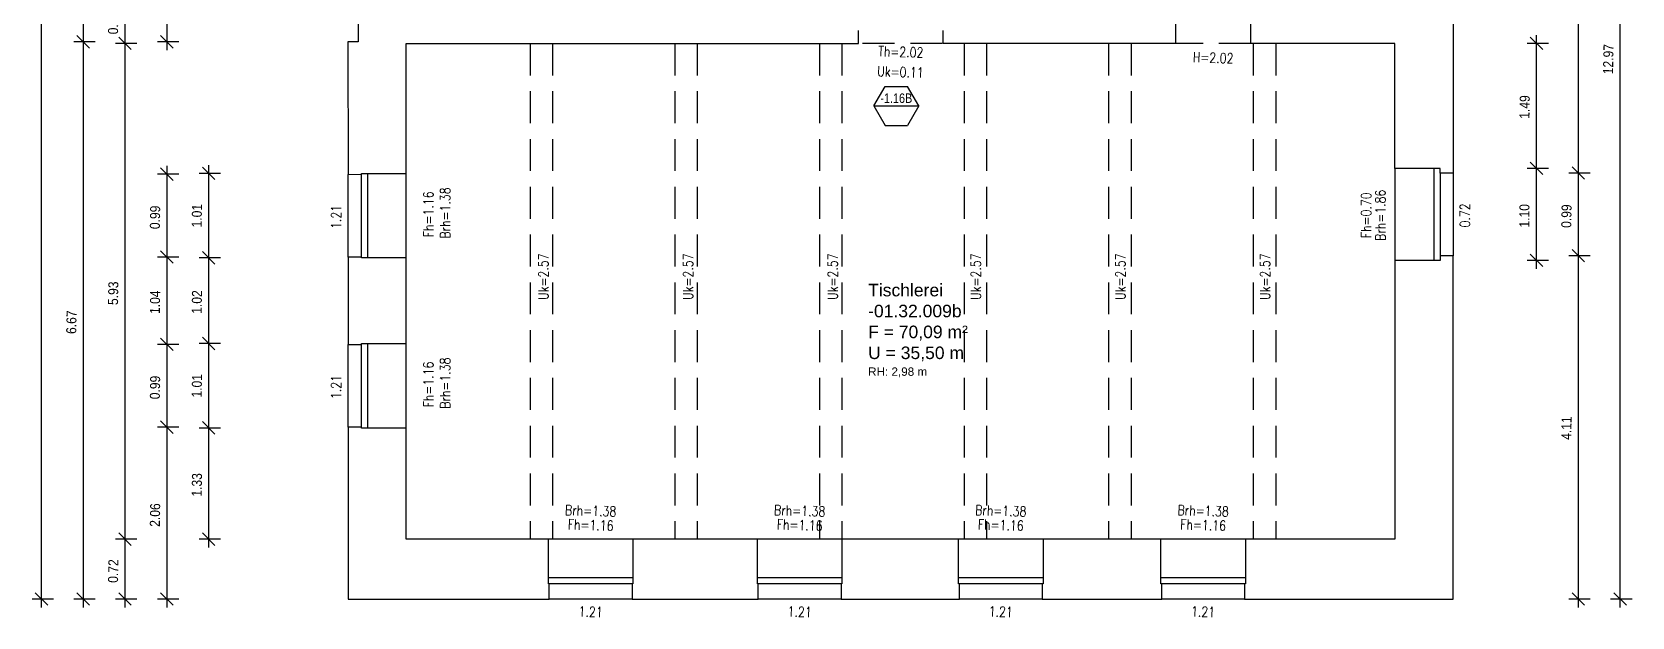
# Model space of a CAD drawing. Header units: metres. Extents: x 157 to 276, y 126 to 187.
# Drawn here: x 157.14 to 176.28, y 149.83 to 156.83 of the extents above; entities that cross this region are included whole.
import ezdxf
from ezdxf.enums import TextEntityAlignment as Align

# ---------------------------------------------------------------- set-up
doc = ezdxf.new("R2010")
doc.units = ezdxf.units.M
doc.header["$LTSCALE"] = 0.03
doc.linetypes.add('STRICHLINIE', pattern=[19.05, 12.7, -6.35])
for name, color, linetype in [('A_ansicht', 9, 'Continuous'), ('A_bemaßung', 2, 'Continuous'), ('A_Fenster', 7, 'Continuous'), ('A_höhen', 3, 'Continuous'), ('A_NR_TÜR', 1, 'Continuous'), ('A_räume', 5, 'Continuous'), ('A_Tuernummern', 1, 'Continuous'), ('A_TXT-TUER', 1, 'Continuous'), ('A_verdeckt', 8, 'STRICHLINIE'), ('A_wände', 6, 'Continuous')]:
    doc.layers.add(name, color=color, linetype=linetype)
doc.styles.add('arial-n', font='ARIALN.TTF')
doc.styles.add('BOLDSIMP_FNT', font='TXT', dxfattribs={"height": 1})
doc.styles.add('NORM', font='simplex.shx', dxfattribs={"width": 0.7, "bigfont": 'bigfont.shx'})
doc.styles.add('SIMPLEX', font='simplex.shx', dxfattribs={"width": 0.8, "height": 0.1})

# ---------------------------------------------------------------- blocks, each defined once
blk = doc.blocks.new('SLASH1')
at = {"layer": 'A_bemaßung', "color": 2, "linetype": 'Continuous'}
for p, q in [((0.07663, 0.07663), (-0.07319, -0.07319)), ((0, -0.14068), (0, 0.11466))]:
    blk.add_line(p, q, dxfattribs=at)
blk = doc.blocks.new('Tür-Nr')
at = {"layer": 'A_NR_TÜR'}
for p, q in [((-0.057, -108.865), (0.077, -108.632)), ((0.077, -108.632), (0.347, -108.632)), ((0.481, -108.865), (0.347, -108.632)), ((-0.057, -108.865), (0.481, -108.865)), ((-0.057, -108.865), (0.077, -109.098)), ((0.481, -108.865), (0.347, -109.098)), ((0.077, -109.098), (0.347, -109.098))]:
    blk.add_line(p, q, dxfattribs=at)
at = {"layer": 'A_TXT-TUER', "style": 'arial-n', "flags": 4}
blk.add_attdef('TÜR-NR.', text='', height=0.113, dxfattribs=at).set_placement((0.211, -108.772), align=Align.MIDDLE_CENTER)
at = {"layer": 'A_TXT-TUER', "style": 'NORM', "width": 0.7}
for tag, flags, p in [('BRANDSCHUTZ', 4, (0.229, -108.981)), ('DIN', 5, (0.214, -109.198)), ('ABMESSUNG', 5, (0.214, -109.333)), ('MATERIAL', 5, (0.214, -109.467)), ('WANDART', 5, (0.214, -109.601)), ('SCHLOSS', 5, (0.214, -109.87)), ('ZARGE', 5, (0.214, -109.736)), ('BESCHLÄGE', 5, (0.214, -110.005)), ('SONSTIGES', 5, (0.214, -110.139))]:
    blk.add_attdef(tag, text='', height=0.0784, dxfattribs=dict(at, flags=flags)).set_placement(p, align=Align.MIDDLE_CENTER)

msp = doc.modelspace()

# ---------------------------------------------------------------- linework, layer by layer
at = {"layer": 'A_ansicht', "color": 9, "linetype": 'Continuous'}
for p, q in [((173.43816, 155.19326), (173.43818, 154.09332)), ((160.92066, 154.13331), (160.92068, 155.12323)), ((161.61816, 154.12329), (161.61815, 155.13326)), ((174.13566, 155.13823), (174.13568, 154.14828)), ((160.92069, 152.09841), (160.92067, 153.08837)), ((161.61817, 152.08844), (161.61815, 153.09836)), ((164.32801, 150.75851), (163.31809, 150.75851)), ((166.82782, 150.75851), (165.81789, 150.75851)), ((169.23271, 150.75851), (168.22277, 150.75849)), ((171.65258, 150.7585), (170.64259, 150.75851)), ((164.31801, 150.04214), (163.32807, 150.04214)), ((166.81784, 150.04214), (165.8279, 150.04214)), ((169.2227, 150.04213), (168.23278, 150.04212)), ((171.64257, 150.04213), (170.6526, 150.04213))]:
    msp.add_line(p, q, dxfattribs=at)
at = {"layer": 'A_bemaßung', "linetype": 'Continuous'}
for p, q in [((157.25617, 149.94212), (157.25617, 184.29713)), ((157.75616, 149.94212), (157.75619, 184.29713)), ((158.25616, 149.94212), (158.25619, 184.29714)), ((158.75618, 156.60714), (158.75618, 163.76019)), ((175.63569, 149.94213), (175.63567, 163.11182)), ((176.13568, 149.94213), (176.13567, 163.11181)), ((175.13567, 153.99333), (175.13566, 156.78815)), ((158.75617, 149.94212), (158.75618, 155.22324)), ((159.25617, 150.65849), (159.25618, 155.23327))]:
    msp.add_line(p, q, dxfattribs=at)
at = {"layer": 'A_Fenster', "linetype": 'Continuous'}
for p, q in [((173.90811, 155.19325), (173.90814, 154.0933)), ((161.08319, 154.13331), (161.08321, 155.12324)), ((161.15818, 154.1233), (161.15822, 155.13326)), ((173.9831, 155.13825), (173.98313, 154.1483)), ((161.08321, 152.09842), (161.08323, 153.08839)), ((161.15817, 152.08844), (161.15817, 153.09836)), ((164.32801, 150.29853), (163.31807, 150.29854)), ((164.31797, 150.22354), (163.32807, 150.22354)), ((166.82782, 150.29855), (165.81793, 150.29853)), ((166.81783, 150.22352), (165.8279, 150.22355)), ((169.2327, 150.29854), (168.22277, 150.29853)), ((169.22272, 150.22357), (168.23275, 150.22357)), ((171.65255, 150.29854), (170.64261, 150.29852)), ((171.64257, 150.22356), (170.65263, 150.22354))]:
    msp.add_line(p, q, dxfattribs=at)
at = {"layer": 'A_verdeckt'}
for p, q in [((163.09809, 156.68814), (163.09804, 150.75851)), ((163.36807, 156.68814), (163.36803, 150.75852)), ((164.828, 156.68816), (164.82797, 150.75849)), ((165.09795, 156.68816), (165.09794, 150.7585)), ((166.55789, 156.68813), (166.55785, 150.75851)), ((166.82786, 156.68814), (166.82782, 150.75851)), ((168.02775, 156.68814), (167.02783, 156.68814)), ((168.28776, 156.68816), (168.28775, 150.75849)), ((168.55772, 156.68815), (168.55775, 150.7585)), ((170.01765, 156.68815), (170.01764, 150.75854)), ((170.28762, 156.68817), (170.28764, 150.75851)), ((171.71753, 156.68812), (170.81759, 156.68815)), ((171.74753, 156.68813), (171.74754, 150.75849)), ((172.0175, 156.68815), (172.01753, 150.7585))]:
    msp.add_line(p, q, dxfattribs=at)
at = {"layer": 'A_wände', "linetype": 'Continuous'}
for points in [[(174.13568, 158.85296), (174.13566, 155.13823), (173.9831, 155.13825), (173.98312, 155.19326), (173.43816, 155.19326), (173.43816, 156.68814), (171.71753, 156.68812), (171.71755, 157.08816)], [(161.04068, 157.65301), (161.04068, 156.70713), (160.92065, 156.70715), (160.92068, 155.12323), (161.08321, 155.12324), (161.08319, 155.13325), (161.61815, 155.13326), (161.61815, 156.68814), (167.02783, 156.68814), (167.02784, 156.84313)], [(170.81762, 157.08816), (170.81759, 156.68815), (168.03777, 156.68816), (168.03777, 156.84312)], [(160.92067, 153.08837), (161.08323, 153.08839), (161.08322, 153.09838), (161.61815, 153.09836), (161.61816, 154.12329), (161.0832, 154.1233), (161.08319, 154.13331), (160.92066, 154.13331), (160.92067, 153.08837)], [(173.43817, 150.75851), (171.65258, 150.7585), (171.65253, 150.22356), (171.64257, 150.22356), (171.64257, 150.04213), (174.13566, 150.04213), (174.13568, 154.14828), (173.98313, 154.1483), (173.98312, 154.09332), (173.43818, 154.09332), (173.43817, 150.75851)], [(163.31804, 150.22356), (163.31809, 150.75851), (161.61816, 150.75851), (161.61817, 152.08844), (161.08322, 152.08843), (161.08321, 152.09842), (160.92069, 152.09841), (160.92067, 150.04212), (163.32806, 150.04214), (163.32807, 150.22354), (163.31804, 150.22356)], [(165.81791, 150.22354), (165.81789, 150.75851), (164.32801, 150.75851), (164.328, 150.22356), (164.31797, 150.22354), (164.31801, 150.04214), (165.8279, 150.04214), (165.8279, 150.22355), (165.81791, 150.22354)], [(168.22275, 150.22353), (168.22277, 150.75849), (166.82782, 150.75851), (166.82784, 150.22356), (166.81783, 150.22352), (166.81784, 150.04213), (168.23278, 150.04212), (168.23275, 150.22357), (168.22275, 150.22353)], [(170.6426, 150.22355), (170.64259, 150.75851), (169.23271, 150.75851), (169.2327, 150.22355), (169.22272, 150.22357), (169.22269, 150.04212), (170.65261, 150.04212), (170.65263, 150.22354), (170.6426, 150.22355)]]:
    msp.add_lwpolyline(points, dxfattribs=at)

# ---------------------------------------------------------------- block references
at = {"layer": 'A_bemaßung', "color": 7, "rotation": 90}
for p in [(157.75616, 156.70716), (158.25617, 156.68815), (158.25617, 156.68815), (158.75616, 156.70714), (175.13568, 156.68815), (158.75618, 155.12324), (159.25619, 155.13325), (175.13566, 155.19326), (175.13566, 155.19326), (175.63568, 155.13822), (158.75618, 154.13331), (159.25618, 154.12331), (175.13569, 154.09331), (175.63568, 154.1483), (158.75619, 153.08836), (159.25618, 153.09835), (158.75619, 152.09839), (159.25617, 152.08843), (158.25618, 150.7585), (158.25618, 150.7585), (159.25619, 150.75851), (157.25619, 150.04211), (157.75619, 150.04213), (158.25618, 150.04212), (158.75617, 150.04212), (175.63568, 150.04213), (176.13568, 150.04213)]:
    msp.add_blockref('SLASH1', p, dxfattribs=at)
at = {"layer": 'A_Tuernummern'}
ref = msp.add_blockref('Tür-Nr', (167.26633, 264.80663), dxfattribs=at)
ref.add_attrib('TÜR-NR.', '-1.16B', dxfattribs={"layer": 'A_TXT-TUER', "height": 0.112896, "style": 'arial-n'}).set_placement((167.47768, 156.03428), align=Align.MIDDLE_CENTER)

# ---------------------------------------------------------------- texts
at = {"layer": 'A_bemaßung', "color": 7, "linetype": 'Continuous', "style": 'BOLDSIMP_FNT', "width": 0.9}
for s, rotation, p in [('0.51', 89, (158.20617, 156.79647)), ('12.97', 89, (176.08568, 156.31868)), ('1.49', 89, (175.08567, 155.7864)), ('0.99', 89, (158.70619, 154.46627)), ('1.01', 89, (159.20618, 154.48685)), ('1.10', 90, (175.08568, 154.48644)), ('0.99', 89, (175.58567, 154.48126)), ('5.93', 89, (158.20619, 153.55875)), ('1.04', 89, (158.70616, 153.4514)), ('1.02', 89, (159.20619, 153.45397)), ('6.67', 89, (157.70619, 153.21263)), ('0.99', 89, (158.70617, 152.4314)), ('1.01', 89, (159.20619, 152.45196)), ('4.11', 89, (175.58567, 151.94607)), ('1.33', 89, (159.20619, 151.2666)), ('2.06', 89, (158.70618, 150.9057)), ('0.72', 89, (158.20617, 150.23573))]:
    msp.add_text(s, height=0.12, rotation=rotation, dxfattribs=at).set_placement(p, align=Align.BOTTOM_LEFT)
at = {"layer": 'A_höhen', "linetype": 'Continuous', "style": 'SIMPLEX', "width": 0.8}
for s, rotation, p in [('Th=2.02', 358.2, (167.53279, 156.58815)), ('H=2.02', 358.2, (171.26757, 156.51818)), ('Uk=0.11', 358.2, (167.5278, 156.34818)), ('Fh=1.16', 90, (161.88166, 154.64444)), ('Brh=1.38', 90, (162.08391, 154.65992)), ('Fh=0.70', 90, (173.09727, 154.63372)), ('Brh=1.86', 90, (173.26723, 154.6337)), ('1.21', 90, (160.77824, 154.6134)), ('0.72', 90, (174.2786, 154.63166)), ('Uk=2.57', 90, (163.25778, 153.89923)), ('Uk=2.57', 90, (164.98768, 153.89926)), ('Uk=2.57', 90, (166.71757, 153.89925)), ('Uk=2.57', 90, (168.42879, 153.89927)), ('Uk=2.57', 90, (170.15869, 153.89923)), ('Uk=2.57', 90, (171.88859, 153.89927)), ('Brh=1.38', 90, (162.08392, 152.62507)), ('Fh=1.16', 90, (161.88165, 152.60954)), ('1.21', 90, (160.77825, 152.57855)), ('Brh=1.38', 358.2, (163.82303, 151.09848)), ('Brh=1.38', 358.2, (166.3229, 151.09847)), ('Brh=1.38', 358.2, (168.72771, 151.09848)), ('Brh=1.38', 358.2, (171.1476, 151.0985)), ('Fh=1.16', 358.2, (163.82303, 150.92851)), ('Fh=1.16', 358.2, (166.32286, 150.9285)), ('Fh=1.16', 358.2, (168.72774, 150.92847)), ('Fh=1.16', 358.2, (171.14756, 150.92849)), ('1.21', 358.2, (163.82302, 149.89154)), ('1.21', 358.2, (166.32288, 149.89154)), ('1.21', 358.2, (168.72773, 149.89155)), ('1.21', 358.2, (171.1476, 149.89156))]:
    msp.add_text(s, height=0.12, rotation=rotation, dxfattribs=at).set_placement(p, align=Align.MIDDLE_CENTER)
at = {"layer": 'A_räume', "linetype": 'Continuous', "insert": (167.1408, 153.81362), "char_height": 0.15, "width": 6.6459, "attachment_point": 1}
msp.add_mtext('\\fArial|b0|i0|c0|p34;Tischlerei\\P-01.32.009b\\PF = 70,09 m²\\PU = 35,50 m\\P\\H0.1;RH: 2,98 m', dxfattribs=at)

doc.saveas('drawing.dxf')
